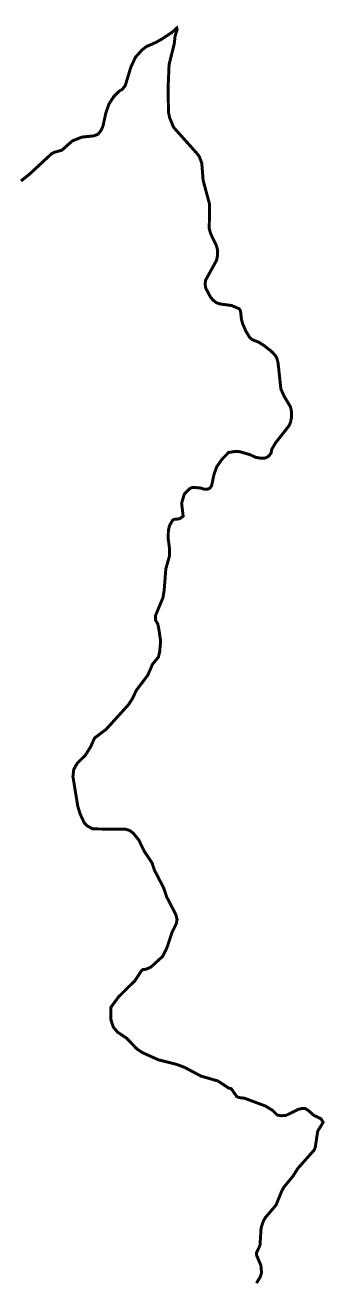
# Model space of a CAD drawing. Header units: feet. Extents: x -72 to 1107026, y -16 to 8357890.
# Drawn here: x 823197 to 833304, y 8315562 to 8357890 of the extents above; entities that cross this region are included whole.
import ezdxf

# ---------------------------------------------------------------- set-up
doc = ezdxf.new("R2010")
doc.units = ezdxf.units.FT
doc.header["$LTSCALE"] = 10
doc.header["$MEASUREMENT"] = 0
doc.layers.add('INEI-PROV-PSAD56', color=7, linetype='CONTINUOUS')

msp = doc.modelspace()

# ---------------------------------------------------------------- linework, layer by layer
at = {"layer": 'INEI-PROV-PSAD56', "const_width": 100}
msp.add_lwpolyline([(823058.2271347316, 8352636.286535403), (823342.3573943276, 8352863.280637342), (824088.8777511944, 8353554.32834402), (824166.673177002, 8353597.404741321), (824439.7611372595, 8353675.922641857), (824785.1949952263, 8353984.503834987), (825118.9897741666, 8354116.92093572), (825518.8817490602, 8354157.360747103), (825657.6794442079, 8354214.980198446), (825749.7301548726, 8354330.972140036), (825821.6194575826, 8354481.428995688), (825919.9158577087, 8354933.959002499), (826024.0856933235, 8355229.993632403), (826193.6585165223, 8355492.488935133), (826387.6596080745, 8355678.925110957), (826467.1059917028, 8355718.950100085), (826571.7385955483, 8355846.89828267), (826768.6333926145, 8356493.427970046), (826925.1414437055, 8356815.367060283), (827124.4989599785, 8357038.06852097), (827274.3037312713, 8357160.428323127), (827628.0797377293, 8357318.081262711), (827835.2818770648, 8357436.400915018), (828145.5306869147, 8357642.456513104), (828310.2562164546, 8357794.015781559), (828322.7149374987, 8357735.008933943), (828253.9534007347, 8357522.418680424), (828224.8520334795, 8357256.077513167), (828051.8954687275, 8356562.061801856), (828018.4099787384, 8355788.478275731), (828030.1587175624, 8354968.421757638), (828066.9027524714, 8354777.984857739), (828202.0899158274, 8354446.443275834), (829014.861396296, 8353537.967610866), (829073.6471878259, 8353451.497663795), (829153.8092622601, 8353236.448018555), (829199.2993406863, 8352657.338628452), (829416.7227637304, 8351851.316587027), (829405.4550722006, 8351030.908778964), (829451.520900724, 8350861.316215814), (829645.8328192122, 8350458.420382939), (829684.0311353845, 8350313.812611322), (829683.8494597869, 8350117.385379508), (829649.4698083897, 8349957.770438509), (829281.1848225237, 8349289.808999248), (829264.5938082575, 8349153.963287542), (829289.902603748, 8349021.429311835), (829443.6688109986, 8348729.864995721), (829528.4730398466, 8348624.856296576), (829647.0804112733, 8348531.277822384), (829785.5438948956, 8348488.266054388), (830157.8263875415, 8348439.437896988), (830418.400303059, 8348328.322801473), (830460.0483296801, 8348251.807104029), (830491.4722834965, 8347968.400691597), (830531.3592376495, 8347825.283514908), (830638.1780550682, 8347578.262527176), (830760.9305054336, 8347373.853387114), (830847.7296855554, 8347292.392168582), (831082.4332119505, 8347197.851523474), (831269.6426985115, 8347076.274429332), (831502.8745652436, 8346891.31941669), (831637.2059357648, 8346748.395622322), (831690.8850474525, 8346645.324780939), (831726.7334797196, 8346499.878019368), (831820.5638626271, 8345622.830201002), (831938.5538603943, 8345364.820984751), (832142.5078972895, 8345026.870997327), (832175.8267214402, 8344881.246981201), (832176.0723369122, 8344657.327169592), (832148.5816692472, 8344510.377750214), (832095.7532347805, 8344386.720698316), (831640.7880768656, 8343809.346270174), (831513.8436220279, 8343588.711899243), (831487.2038235315, 8343457.767763162), (831391.1881195041, 8343343.34996634), (831282.1951736469, 8343294.674976273), (831133.499378005, 8343294.789450882), (830971.063859629, 8343319.761267199), (830784.3041466454, 8343410.842105203), (830411.8368825039, 8343516.810249932), (830263.1527873533, 8343517.782843915), (830054.8761302405, 8343482.804613734), (829837.2438000538, 8343257.803177387), (829656.4221277505, 8343001.776147994), (829562.2589081153, 8342732.22319316), (829489.2718976543, 8342381.242262118), (829436.2497919726, 8342288.300786011), (829358.352695201, 8342251.306891747), (829251.6158671984, 8342242.823154517), (829096.8606642196, 8342290.827143312), (828844.1280248445, 8342309.676757996), (828775.9163793311, 8342279.237747625), (828749.1128463519, 8342267.279209967), (828567.5029767832, 8342090.222398249), (828474.6171807754, 8341774.794265881), (828525.9679008529, 8341335.139006986), (828399.0112118485, 8341248.188865133), (828214.7608567212, 8341229.737471607), (828169.9651253604, 8341199.639566009), (828070.7054611412, 8341030.751195), (828028.3325170188, 8340870.81564139), (828021.0484698329, 8340585.776565695), (828067.269003195, 8340231.648058925), (828068.1786145722, 8340007.73727691), (827942.2199280689, 8339565.10987767), (827885.3339511039, 8338840.091072532), (827845.7539957736, 8338592.071228096), (827587.6511465211, 8337974.087322996), (827597.7841601309, 8337824.250562179), (827668.5288476713, 8337709.04510795), (827698.699254025, 8337579.046690986), (827767.2370469281, 8337121.200653542), (827733.4839231605, 8336762.547193989), (827691.7799296146, 8336589.189709651), (827493.771126711, 8336348.538474842), (827334.3520300582, 8335978.647234297), (826955.3598390267, 8335480.016048947), (826797.45912357, 8335158.561847855), (826683.2080839614, 8334984.032065228), (825932.0258904702, 8334155.631969354), (825539.4730109585, 8333860.103171811), (825404.8213236099, 8333561.032461011), (825227.7305288058, 8333278.991900582), (824951.3352304162, 8333005.65569755), (824836.0231200862, 8332797.619686425), (824809.6692575703, 8332561.526973921), (824973.323750981, 8331558.528400702), (825051.9818037571, 8331301.101582982), (825190.6051570931, 8331003.04269659), (825282.1468439263, 8330903.561311767), (825479.2951567945, 8330795.505707665), (826580.169358687, 8330785.960543822), (826725.8676991633, 8330742.413842175), (826853.3395739843, 8330643.093494272), (827032.5006244611, 8330419.955103882), (827213.7159818066, 8330042.104082283), (827480.8296976212, 8329644.46410354), (827552.2887646424, 8329416.108435119), (827863.488758015, 8328819.027620122), (827975.6238284758, 8328493.396137876), (828280.2247665152, 8327906.564515992), (828320.6489146956, 8327745.913616493), (828299.0913424066, 8327615.543150093), (828149.5399718417, 8327305.018800762), (827980.6146104631, 8326793.990243877), (827834.4617471703, 8326499.855929818), (827437.9281521522, 8326138.450235705), (827273.6429516883, 8326066.959295851), (827170.92349675, 8326054.969702831), (827121.8832500867, 8326019.51801738), (826902.2267201345, 8325682.913611741), (826350.3950175857, 8325137.817959885), (826091.8813644545, 8324785.520444526), (826089.2458205111, 8324366.94784725), (826172.7291849365, 8324112.897341156), (826306.8744564236, 8323951.385909902), (826615.8582646662, 8323745.482666473), (826971.9475827274, 8323375.797712166), (827142.6587339668, 8323260.503669972), (827687.6905058832, 8323014.950898336), (828309.1597513654, 8322857.894383221), (828573.8061185429, 8322758.790545747), (829126.3228186464, 8322464.434808824), (829698.5016648447, 8322298.931607202), (830059.5297532867, 8322061.306327322), (830146.2444981965, 8322041.481605297), (830333.8926642364, 8321772.308629937), (830412.2462041904, 8321740.925029168), (830598.9419337474, 8321718.398802307), (831310.0172329622, 8321450.952482145), (831537.8939918655, 8321309.282149445), (831694.1193696472, 8321152.391369138), (831827.624332657, 8321128.443896025), (831991.8710871311, 8321138.455902894), (832405.131692606, 8321342.9189331), (832538.5811582813, 8321374.342329383), (832640.223146603, 8321370.313957676), (832743.771475414, 8321307.837878706), (832933.4535048087, 8321139.863391097), (833175.5647660396, 8321024.801865356), (833245.9780956963, 8320907.849737774), (833061.2119695644, 8320605.846302399), (832984.1347428957, 8320089.427630113), (832946.3985835558, 8319976.37761269), (832391.9094928185, 8319352.266771678), (832225.5460022656, 8319087.430105889), (831929.9580605947, 8318731.826203477), (831849.1494105374, 8318589.310258877), (831657.8429402168, 8318119.723016582), (831297.4007000703, 8317693.197103981), (831223.301873493, 8317563.789429756), (831152.8592381497, 8317335.889460519), (831115.9016379202, 8316755.736125216), (830995.1090979145, 8316503.235919443), (831005.1940660933, 8316413.736127298), (831146.7743342872, 8316085.278821584), (831170.1067586746, 8315833.336680118), (831121.4637122226, 8315691.230628015), (830997.1488565186, 8315486.15707027)], dxfattribs=at)

doc.saveas('drawing.dxf')
